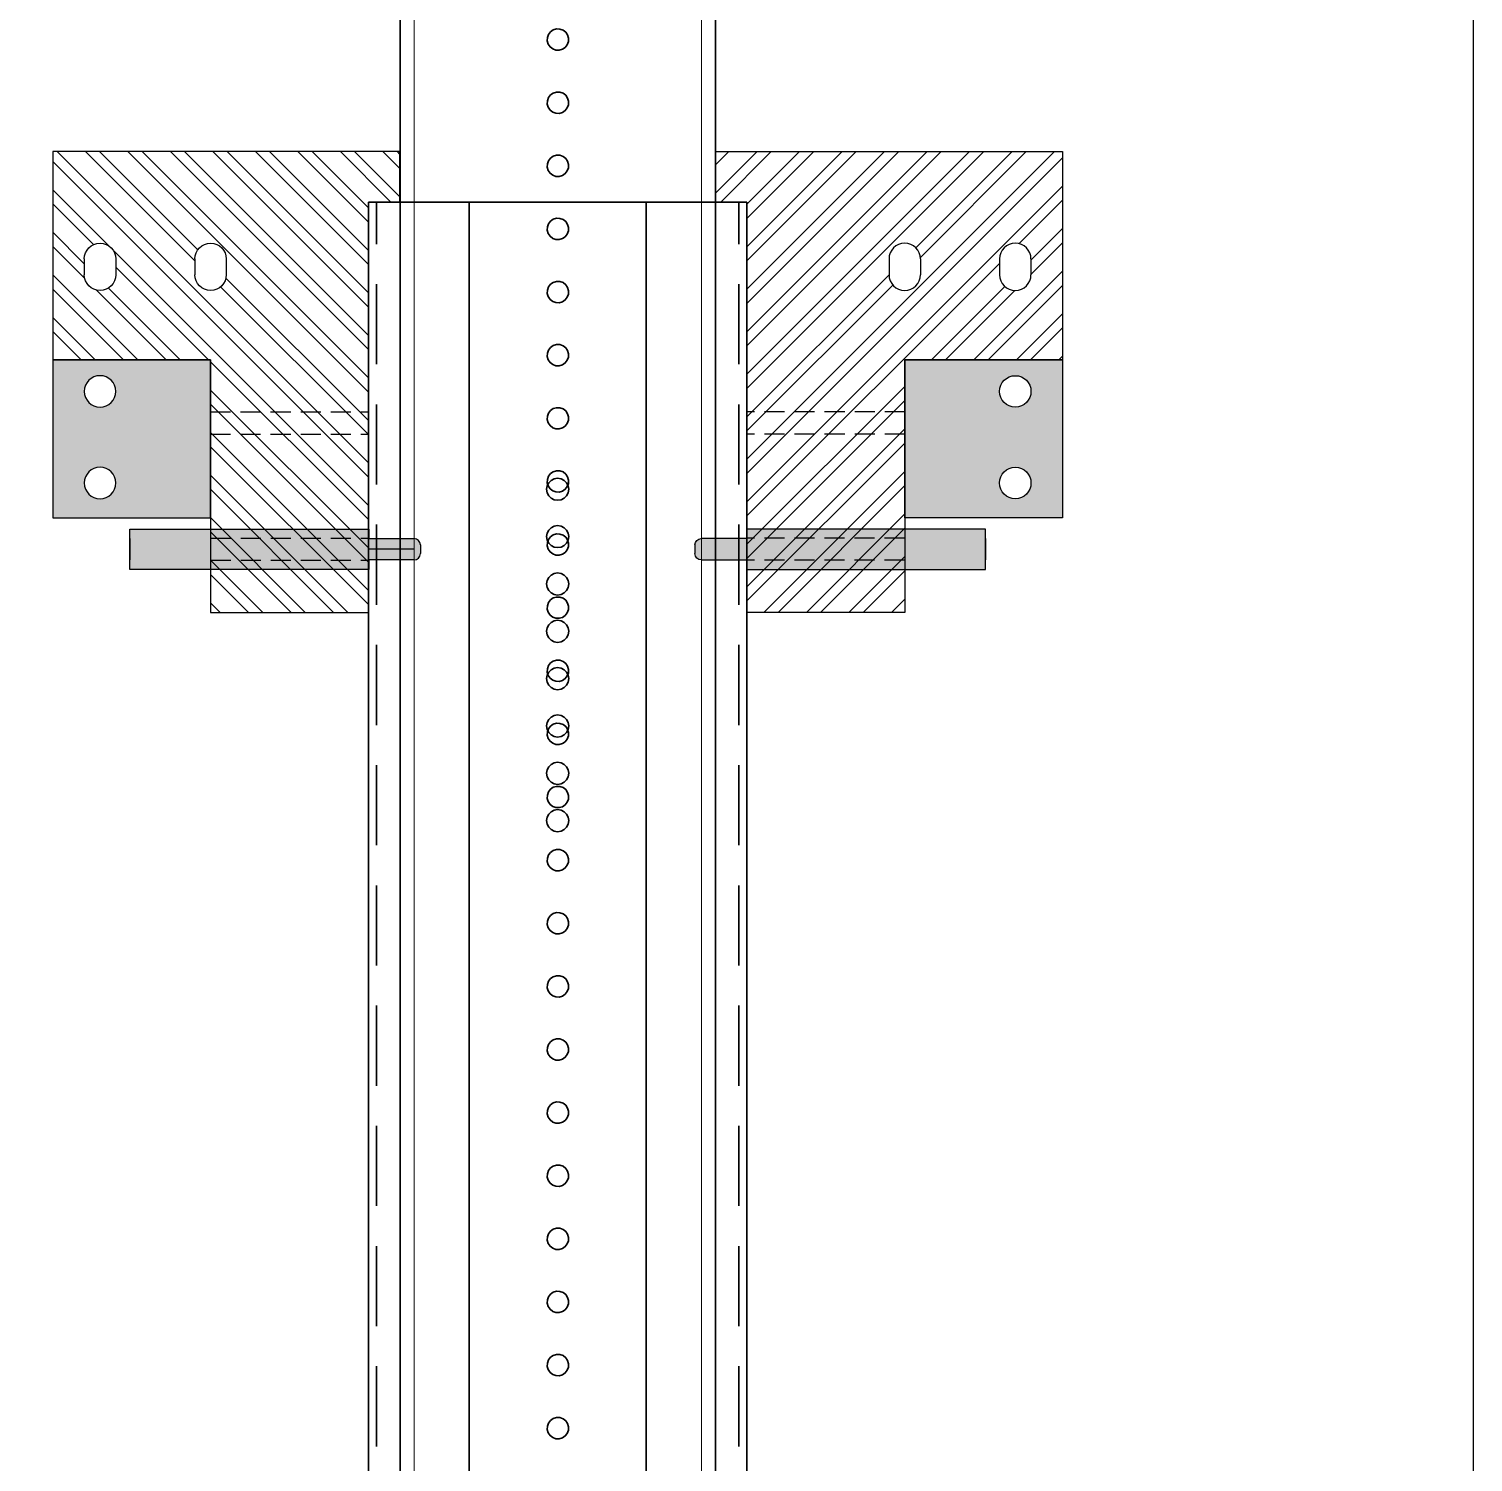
# Model space of a CAD drawing. Extents: x -442114 to -441356, y 420528 to 426243.
# Drawn here: x -441813.8 to -441356, y 422746.6 to 423200.7 of the extents above; entities that cross this region are included whole.
import ezdxf

# ---------------------------------------------------------------- set-up
doc = ezdxf.new("R2010")
doc.units = 0
doc.linetypes.add('DASHED2', pattern=[9.525, 6.35, -3.175])
doc.linetypes.add('DASHEDX2', pattern=[38.1, 25.4, -12.7])
doc.layers.add('GORUNEN', color=7, linetype='Continuous', lineweight=35)
doc.layers.add('TEGET', color=8, linetype='Continuous', lineweight=18)

# ---------------------------------------------------------------- blocks, each defined once
blk = doc.blocks.new('RTEEEEW')
at = {"layer": 'GORUNEN', "color": 3}
for points in [[(-441706.17, 423145.81), (-441706.17, 420960.31)], [(-441700.17, 423145.81), (-441700.84, 423145.81), (-441701.5, 423145.81), (-441702.15, 423145.81), (-441702.77, 423145.81), (-441703.36, 423145.81), (-441703.91, 423145.81), (-441704.41, 423145.81), (-441704.86, 423145.81), (-441705.25, 423145.81), (-441705.57, 423145.81), (-441705.83, 423145.81), (-441706.02, 423145.81), (-441706.13, 423145.81), (-441706.17, 423145.81)], [(-441674.17, 423145.81), (-441700.17, 423145.81)], [(-441674.17, 423145.81), (-441674.17, 420960.81)], [(-441674.17, 423145.81), (-441618.17, 423145.81)], [(-441592.17, 423145.81), (-441618.17, 423145.81)], [(-441618.17, 420960.81), (-441618.17, 423145.81)], [(-441586.17, 423145.81), (-441586.21, 423145.81), (-441586.32, 423145.81), (-441586.5, 423145.81), (-441586.76, 423145.81), (-441587.09, 423145.81), (-441587.48, 423145.81), (-441587.93, 423145.81), (-441588.43, 423145.81), (-441588.98, 423145.81), (-441589.56, 423145.81), (-441590.19, 423145.81), (-441590.83, 423145.81), (-441591.5, 423145.81), (-441592.17, 423145.81)], [(-441586.17, 420960.31), (-441586.17, 423145.81)], [(-441649.67, 423054.81), (-441649.5, 423055.89), (-441649, 423056.86), (-441648.22, 423057.64), (-441647.25, 423058.13), (-441646.17, 423058.31)], [(-441646.17, 423058.31), (-441645.09, 423058.13), (-441644.11, 423057.64), (-441643.34, 423056.86), (-441642.84, 423055.89), (-441642.67, 423054.81)], [(-441646.17, 423051.31), (-441647.25, 423051.48), (-441648.22, 423051.97), (-441649, 423052.75), (-441649.5, 423053.72), (-441649.67, 423054.81)], [(-441642.67, 423054.81), (-441642.84, 423053.72), (-441643.34, 423052.75), (-441644.11, 423051.97), (-441645.09, 423051.48), (-441646.17, 423051.31)], [(-441649.67, 423039.81), (-441649.5, 423040.89), (-441649, 423041.86), (-441648.22, 423042.64), (-441647.25, 423043.13), (-441646.17, 423043.31)], [(-441646.17, 423043.31), (-441645.09, 423043.13), (-441644.11, 423042.64), (-441643.34, 423041.86), (-441642.84, 423040.89), (-441642.67, 423039.81)], [(-441646.17, 423036.31), (-441647.25, 423036.48), (-441648.22, 423036.97), (-441649, 423037.75), (-441649.5, 423038.72), (-441649.67, 423039.81)], [(-441642.67, 423039.81), (-441642.84, 423038.72), (-441643.34, 423037.75), (-441644.11, 423036.97), (-441645.09, 423036.48), (-441646.17, 423036.31)], [(-441649.67, 423024.81), (-441649.5, 423025.89), (-441649, 423026.86), (-441648.22, 423027.64), (-441647.25, 423028.13), (-441646.17, 423028.31)], [(-441646.17, 423028.31), (-441645.09, 423028.13), (-441644.11, 423027.64), (-441643.34, 423026.86), (-441642.84, 423025.89), (-441642.67, 423024.81)], [(-441646.17, 423021.31), (-441647.25, 423021.48), (-441648.22, 423021.97), (-441649, 423022.75), (-441649.5, 423023.72), (-441649.67, 423024.81)], [(-441642.67, 423024.81), (-441642.84, 423023.72), (-441643.34, 423022.75), (-441644.11, 423021.97), (-441645.09, 423021.48), (-441646.17, 423021.31)], [(-441649.67, 423009.81), (-441649.5, 423010.89), (-441649, 423011.86), (-441648.22, 423012.64), (-441647.25, 423013.13), (-441646.17, 423013.31)], [(-441646.17, 423006.31), (-441647.25, 423006.48), (-441648.22, 423006.97), (-441649, 423007.75), (-441649.5, 423008.72), (-441649.67, 423009.81)], [(-441646.17, 423013.31), (-441645.09, 423013.13), (-441644.11, 423012.64), (-441643.34, 423011.86), (-441642.84, 423010.89), (-441642.67, 423009.81)], [(-441642.67, 423009.81), (-441642.84, 423008.72), (-441643.34, 423007.75), (-441644.11, 423006.97), (-441645.09, 423006.48), (-441646.17, 423006.31)], [(-441649.67, 422994.81), (-441649.5, 422995.89), (-441649, 422996.86), (-441648.22, 422997.64), (-441647.25, 422998.13), (-441646.17, 422998.31)], [(-441646.17, 422998.31), (-441645.09, 422998.13), (-441644.11, 422997.64), (-441643.34, 422996.86), (-441642.84, 422995.89), (-441642.67, 422994.81)], [(-441646.17, 422991.31), (-441647.25, 422991.48), (-441648.22, 422991.97), (-441649, 422992.75), (-441649.5, 422993.72), (-441649.67, 422994.81)], [(-441642.67, 422994.81), (-441642.84, 422993.72), (-441643.34, 422992.75), (-441644.11, 422991.97), (-441645.09, 422991.48), (-441646.17, 422991.31)], [(-441649.67, 422979.81), (-441649.5, 422980.89), (-441649, 422981.86), (-441648.22, 422982.64), (-441647.25, 422983.13), (-441646.17, 422983.31)], [(-441646.17, 422983.31), (-441645.09, 422983.13), (-441644.11, 422982.64), (-441643.34, 422981.86), (-441642.84, 422980.89), (-441642.67, 422979.81)], [(-441646.17, 422976.31), (-441647.25, 422976.48), (-441648.22, 422976.97), (-441649, 422977.75), (-441649.5, 422978.72), (-441649.67, 422979.81)], [(-441642.67, 422979.81), (-441642.84, 422978.72), (-441643.34, 422977.75), (-441644.11, 422976.97), (-441645.09, 422976.48), (-441646.17, 422976.31)], [(-441649.67, 422964.81), (-441649.5, 422965.89), (-441649, 422966.86), (-441648.22, 422967.64), (-441647.25, 422968.13), (-441646.17, 422968.31)], [(-441646.17, 422968.31), (-441645.09, 422968.13), (-441644.11, 422967.64), (-441643.34, 422966.86), (-441642.84, 422965.89), (-441642.67, 422964.81)], [(-441646.17, 422961.31), (-441647.25, 422961.48), (-441648.22, 422961.97), (-441649, 422962.75), (-441649.5, 422963.72), (-441649.67, 422964.81)], [(-441642.67, 422964.81), (-441642.84, 422963.72), (-441643.34, 422962.75), (-441644.11, 422961.97), (-441645.09, 422961.48), (-441646.17, 422961.31)], [(-441649.67, 422949.81), (-441649.5, 422950.89), (-441649, 422951.86), (-441648.22, 422952.64), (-441647.25, 422953.13), (-441646.17, 422953.31)], [(-441646.17, 422946.31), (-441647.25, 422946.48), (-441648.22, 422946.97), (-441649, 422947.75), (-441649.5, 422948.72), (-441649.67, 422949.81)], [(-441646.17, 422953.31), (-441645.09, 422953.13), (-441644.11, 422952.64), (-441643.34, 422951.86), (-441642.84, 422950.89), (-441642.67, 422949.81)], [(-441642.67, 422949.81), (-441642.84, 422948.72), (-441643.34, 422947.75), (-441644.11, 422946.97), (-441645.09, 422946.48), (-441646.17, 422946.31)]]:
    blk.add_lwpolyline(points, dxfattribs=at)
at = {"layer": 'GORUNEN', "color": 3, "linetype": 'DASHEDX2'}
for points in [[(-441703.57, 420960.81), (-441703.57, 423145.81)], [(-441588.76, 420960.81), (-441588.76, 423145.81)]]:
    blk.add_lwpolyline(points, dxfattribs=at)
blk = doc.blocks.new('JJJYJYY')
at = {"true_color": 0xed1f24}
h = blk.add_hatch(dxfattribs=at)
h.set_pattern_fill('ANSI32', color=240)
h.paths.add_polyline_path([(-441486.16, 423161.81), (-441596.17, 423161.81), (-441596.17, 423145.81), (-441586.17, 423145.81), (-441586.17, 423079.31), (-441536.16, 423079.31), (-441536.16, 423095.81), (-441486.16, 423095.81)])
h.paths.add_polyline_path([(-441531.16, 423127.81), (-441531.16, 423122.81, -1), (-441541.16, 423122.81), (-441541.16, 423127.81, -1)], flags=16)
h.paths.add_polyline_path([(-441496.16, 423127.81), (-441496.16, 423122.81, -1), (-441506.16, 423122.81), (-441506.16, 423127.81, -1)], flags=16)
h.paths.add_polyline_path([(-441536.16, 423072.3), (-441586.17, 423072.3), (-441586.17, 423039.31), (-441536.16, 423039.31)])
h.paths.add_polyline_path([(-441536.16, 423032.31), (-441586.17, 423032.31), (-441586.17, 423015.81), (-441536.16, 423015.81)])
h.paths.add_polyline_path([(-441536.16, 423039.31), (-441586.17, 423039.31), (-441586.17, 423032.31), (-441536.16, 423032.31)])
h.paths.add_polyline_path([(-441536.16, 423079.31), (-441586.17, 423079.31), (-441586.17, 423072.3), (-441536.16, 423072.3)])
at = {"color": 240, "true_color": 0xed1f24}
for p, q in [((-441596.17, 423145.81), (-441596.17, 423161.81)), ((-441596.17, 423161.81), (-441486.16, 423161.81)), ((-441486.16, 423161.81), (-441486.16, 423095.81)), ((-441596.17, 423145.81), (-441586.17, 423145.81)), ((-441586.17, 423015.81), (-441586.17, 423145.81)), ((-441541.16, 423127.81), (-441541.16, 423122.81)), ((-441531.16, 423127.81), (-441531.16, 423122.81)), ((-441506.16, 423127.81), (-441506.16, 423122.81)), ((-441496.16, 423127.81), (-441496.16, 423122.81)), ((-441486.16, 423095.81), (-441536.16, 423095.81)), ((-441536.16, 423095.81), (-441536.16, 423015.81)), ((-441536.16, 423015.81), (-441586.17, 423015.81))]:
    blk.add_line(p, q, dxfattribs=at)
at = {"color": 240, "linetype": 'DASHED2', "true_color": 0xed1f24}
for p, q in [((-441536.16, 423079.31), (-441586.17, 423079.31)), ((-441536.16, 423072.3), (-441586.17, 423072.3)), ((-441536.2, 423039.31), (-441586.2, 423039.31)), ((-441536.2, 423032.31), (-441586.2, 423032.31))]:
    blk.add_line(p, q, dxfattribs=at)
at = {"color": 240, "true_color": 0xed1f24}
for centre, start, end in [((-441536.16, 423127.81), 0, 180), ((-441501.16, 423127.81), 0, 180), ((-441536.16, 423122.81), 180, 0), ((-441501.16, 423122.81), 180, 0)]:
    blk.add_arc(centre, 5, start, end, dxfattribs=at)
blk = doc.blocks.new('FFRFRFRFR')
at = {"true_color": 0xf8f6b0}
h = blk.add_hatch(color=51, dxfattribs=at)
h.dxf.hatch_style = 1
h.paths.add_polyline_path([(-441486.16, 423095.81), (-441536.16, 423095.81), (-441536.16, 423045.81), (-441486.16, 423045.81)])
h.paths.add_polyline_path([(-441496.16, 423085.81, -1), (-441506.16, 423085.81, -1)], flags=16)
h.paths.add_polyline_path([(-441496.16, 423056.81, -1), (-441506.16, 423056.81, -1)], flags=16)
at = {"color": 116, "true_color": 0x136734}
for p, q in [((-441536.16, 423045.81), (-441536.16, 423095.81)), ((-441536.16, 423095.81), (-441486.16, 423095.81)), ((-441486.16, 423095.81), (-441486.16, 423045.81)), ((-441486.16, 423045.81), (-441536.16, 423045.81))]:
    blk.add_line(p, q, dxfattribs=at)
for centre in [(-441501.16, 423085.81), (-441501.16, 423056.81)]:
    blk.add_circle(centre, 5, dxfattribs=at)
blk = doc.blocks.new('RFRFRFRFRFRUU')
at = {"true_color": 0xd19cc7}
h = blk.add_hatch(color=9, dxfattribs=at)
h.dxf.hatch_style = 1
h.paths.add_polyline_path([(-441691.67, 423079.21), (-441705.97, 423079.21), (-441705.97, 423082.21), (-441781.71, 423082.21), (-441781.71, 423079.21), (-441781.71, 423069.41), (-441705.97, 423069.41), (-441705.97, 423072.41), (-441691.67, 423072.41, 0.414214), (-441689.67, 423074.41), (-441689.67, 423077.21, 0.414214)])
for p, q in [((-441781.71, 423079.21), (-441781.71, 423082.21)), ((-441781.71, 423082.21), (-441705.97, 423082.21)), ((-441781.71, 423069.41), (-441781.71, 423079.21)), ((-441705.97, 423082.21), (-441705.97, 423079.21)), ((-441705.97, 423079.21), (-441691.67, 423079.21)), ((-441689.67, 423077.21), (-441689.67, 423074.41)), ((-441705.97, 423069.41), (-441781.71, 423069.41)), ((-441691.67, 423072.41), (-441705.97, 423072.41)), ((-441705.97, 423072.41), (-441705.97, 423069.41))]:
    blk.add_line(p, q)
at = {"color": 254, "true_color": 0xddb3d4}
blk.add_line((-441781.71, 423079.21), (-441781.71, 423072.41), dxfattribs=at)
for centre, start, end in [((-441691.67, 423077.21), 0, 90), ((-441691.67, 423074.41), 270, 0)]:
    blk.add_arc(centre, 2, start, end)
blk = doc.blocks.new('FGGTGTGT')
at = {"layer": 'GORUNEN', "color": 6}
for points in [[(-439366.07, 422626.79), (-439366.07, 420689.79)], [(-439266.07, 422626.79), (-439266.07, 420689.79)], [(-439313.09, 422248.16), (-439313.74, 422247.32), (-439314.62, 422246.72), (-439315.64, 422246.42), (-439316.7, 422246.45), (-439317.7, 422246.81), (-439318.54, 422247.46), (-439319.14, 422248.34), (-439319.44, 422249.36), (-439319.41, 422250.42), (-439319.06, 422251.42)], [(-439319.06, 422251.42), (-439318.41, 422252.26), (-439317.53, 422252.86), (-439316.51, 422253.16), (-439315.44, 422253.13), (-439314.44, 422252.78), (-439313.6, 422252.13), (-439313, 422251.25), (-439312.7, 422250.23), (-439312.73, 422249.16), (-439313.09, 422248.16)], [(-439313.09, 422228.16), (-439313.74, 422227.32), (-439314.62, 422226.72), (-439315.64, 422226.42), (-439316.7, 422226.45), (-439317.7, 422226.81), (-439318.54, 422227.46), (-439319.14, 422228.34), (-439319.44, 422229.36), (-439319.41, 422230.42), (-439319.06, 422231.42)], [(-439319.06, 422231.42), (-439318.41, 422232.26), (-439317.53, 422232.86), (-439316.51, 422233.16), (-439315.44, 422233.13), (-439314.44, 422232.78), (-439313.6, 422232.13), (-439313, 422231.25), (-439312.7, 422230.23), (-439312.73, 422229.16), (-439313.09, 422228.16)], [(-439319.06, 422211.42), (-439318.41, 422212.26), (-439317.53, 422212.86), (-439316.51, 422213.16), (-439315.44, 422213.13), (-439314.44, 422212.78), (-439313.6, 422212.13), (-439313, 422211.25), (-439312.7, 422210.23), (-439312.73, 422209.16), (-439313.09, 422208.16)], [(-439313.09, 422208.16), (-439313.74, 422207.32), (-439314.62, 422206.72), (-439315.64, 422206.42), (-439316.7, 422206.45), (-439317.7, 422206.81), (-439318.54, 422207.46), (-439319.14, 422208.34), (-439319.44, 422209.36), (-439319.41, 422210.42), (-439319.06, 422211.42)], [(-439313.09, 422188.16), (-439313.74, 422187.32), (-439314.62, 422186.72), (-439315.64, 422186.42), (-439316.7, 422186.45), (-439317.7, 422186.81), (-439318.54, 422187.46), (-439319.14, 422188.34), (-439319.44, 422189.36), (-439319.41, 422190.42), (-439319.06, 422191.42)], [(-439319.06, 422191.42), (-439318.41, 422192.26), (-439317.53, 422192.86), (-439316.51, 422193.16), (-439315.44, 422193.13), (-439314.44, 422192.78), (-439313.6, 422192.13), (-439313, 422191.25), (-439312.7, 422190.23), (-439312.73, 422189.16), (-439313.09, 422188.16)], [(-439319.06, 422171.42), (-439318.41, 422172.26), (-439317.53, 422172.86), (-439316.51, 422173.16), (-439315.44, 422173.13), (-439314.44, 422172.78), (-439313.6, 422172.13), (-439313, 422171.25), (-439312.7, 422170.23), (-439312.73, 422169.16), (-439313.09, 422168.16)], [(-439313.09, 422168.16), (-439313.74, 422167.32), (-439314.62, 422166.72), (-439315.64, 422166.42), (-439316.7, 422166.45), (-439317.7, 422166.81), (-439318.54, 422167.46), (-439319.14, 422168.34), (-439319.44, 422169.36), (-439319.41, 422170.42), (-439319.06, 422171.42)], [(-439313.09, 422148.16), (-439313.74, 422147.32), (-439314.62, 422146.72), (-439315.64, 422146.42), (-439316.7, 422146.45), (-439317.7, 422146.81), (-439318.54, 422147.46), (-439319.14, 422148.34), (-439319.44, 422149.36), (-439319.41, 422150.42), (-439319.06, 422151.42)], [(-439319.06, 422151.42), (-439318.41, 422152.26), (-439317.53, 422152.86), (-439316.51, 422153.16), (-439315.44, 422153.13), (-439314.44, 422152.78), (-439313.6, 422152.13), (-439313, 422151.25), (-439312.7, 422150.23), (-439312.73, 422149.16), (-439313.09, 422148.16)], [(-439313.09, 422128.16), (-439313.74, 422127.32), (-439314.62, 422126.72), (-439315.64, 422126.42), (-439316.7, 422126.45), (-439317.7, 422126.81), (-439318.54, 422127.46), (-439319.14, 422128.34), (-439319.44, 422129.36), (-439319.41, 422130.42), (-439319.06, 422131.42)], [(-439319.06, 422131.42), (-439318.41, 422132.26), (-439317.53, 422132.86), (-439316.51, 422133.16), (-439315.44, 422133.13), (-439314.44, 422132.78), (-439313.6, 422132.13), (-439313, 422131.25), (-439312.7, 422130.23), (-439312.73, 422129.16), (-439313.09, 422128.16)], [(-439319.06, 422111.42), (-439318.41, 422112.26), (-439317.53, 422112.86), (-439316.51, 422113.16), (-439315.44, 422113.13), (-439314.44, 422112.78), (-439313.6, 422112.13), (-439313, 422111.25), (-439312.7, 422110.23), (-439312.73, 422109.16), (-439313.09, 422108.16)], [(-439313.09, 422108.16), (-439313.74, 422107.32), (-439314.62, 422106.72), (-439315.64, 422106.42), (-439316.7, 422106.45), (-439317.7, 422106.81), (-439318.54, 422107.46), (-439319.14, 422108.34), (-439319.44, 422109.36), (-439319.41, 422110.42), (-439319.06, 422111.42)], [(-439313.09, 422088.16), (-439313.74, 422087.32), (-439314.62, 422086.72), (-439315.64, 422086.42), (-439316.7, 422086.45), (-439317.7, 422086.81), (-439318.54, 422087.46), (-439319.14, 422088.34), (-439319.44, 422089.36), (-439319.41, 422090.42), (-439319.06, 422091.42)], [(-439319.06, 422091.42), (-439318.41, 422092.26), (-439317.53, 422092.86), (-439316.51, 422093.16), (-439315.44, 422093.13), (-439314.44, 422092.78), (-439313.6, 422092.13), (-439313, 422091.25), (-439312.7, 422090.23), (-439312.73, 422089.16), (-439313.09, 422088.16)], [(-439313.09, 422068.16), (-439313.74, 422067.32), (-439314.62, 422066.72), (-439315.64, 422066.42), (-439316.7, 422066.45), (-439317.7, 422066.81), (-439318.54, 422067.46), (-439319.14, 422068.34), (-439319.44, 422069.36), (-439319.41, 422070.42), (-439319.06, 422071.42)], [(-439319.06, 422071.42), (-439318.41, 422072.26), (-439317.53, 422072.86), (-439316.51, 422073.16), (-439315.44, 422073.13), (-439314.44, 422072.78), (-439313.6, 422072.13), (-439313, 422071.25), (-439312.7, 422070.23), (-439312.73, 422069.16), (-439313.09, 422068.16)], [(-439319.06, 422051.42), (-439318.41, 422052.26), (-439317.53, 422052.86), (-439316.51, 422053.16), (-439315.44, 422053.13), (-439314.44, 422052.78), (-439313.6, 422052.13), (-439313, 422051.25), (-439312.7, 422050.23), (-439312.73, 422049.16), (-439313.09, 422048.16)], [(-439313.09, 422048.16), (-439313.74, 422047.32), (-439314.62, 422046.72), (-439315.64, 422046.42), (-439316.7, 422046.45), (-439317.7, 422046.81), (-439318.54, 422047.46), (-439319.14, 422048.34), (-439319.44, 422049.36), (-439319.41, 422050.42), (-439319.06, 422051.42)], [(-439313.09, 422028.16), (-439313.74, 422027.32), (-439314.62, 422026.72), (-439315.64, 422026.42), (-439316.7, 422026.45), (-439317.7, 422026.81), (-439318.54, 422027.46), (-439319.14, 422028.34), (-439319.44, 422029.36), (-439319.41, 422030.42), (-439319.06, 422031.42)], [(-439319.06, 422031.42), (-439318.41, 422032.26), (-439317.53, 422032.86), (-439316.51, 422033.16), (-439315.44, 422033.13), (-439314.44, 422032.78), (-439313.6, 422032.13), (-439313, 422031.25), (-439312.7, 422030.23), (-439312.73, 422029.16), (-439313.09, 422028.16)], [(-439313.09, 422008.16), (-439313.74, 422007.32), (-439314.62, 422006.72), (-439315.64, 422006.42), (-439316.7, 422006.45), (-439317.7, 422006.81), (-439318.54, 422007.46), (-439319.14, 422008.34), (-439319.44, 422009.36), (-439319.41, 422010.42), (-439319.06, 422011.42)], [(-439319.06, 422011.42), (-439318.41, 422012.26), (-439317.53, 422012.86), (-439316.51, 422013.16), (-439315.44, 422013.13), (-439314.44, 422012.78), (-439313.6, 422012.13), (-439313, 422011.25), (-439312.7, 422010.23), (-439312.73, 422009.16), (-439313.09, 422008.16)], [(-439319.06, 421991.42), (-439318.41, 421992.26), (-439317.53, 421992.86), (-439316.51, 421993.16), (-439315.44, 421993.13), (-439314.44, 421992.78), (-439313.6, 421992.13), (-439313, 421991.25), (-439312.7, 421990.23), (-439312.73, 421989.16), (-439313.09, 421988.16)], [(-439313.09, 421988.16), (-439313.74, 421987.32), (-439314.62, 421986.72), (-439315.64, 421986.42), (-439316.7, 421986.45), (-439317.7, 421986.81), (-439318.54, 421987.46), (-439319.14, 421988.34), (-439319.44, 421989.36), (-439319.41, 421990.42), (-439319.06, 421991.42)], [(-439313.09, 421968.16), (-439313.74, 421967.32), (-439314.62, 421966.72), (-439315.64, 421966.42), (-439316.7, 421966.45), (-439317.7, 421966.81), (-439318.54, 421967.46), (-439319.14, 421968.34), (-439319.44, 421969.36), (-439319.41, 421970.42), (-439319.06, 421971.42)], [(-439319.06, 421971.42), (-439318.41, 421972.26), (-439317.53, 421972.86), (-439316.51, 421973.16), (-439315.44, 421973.13), (-439314.44, 421972.78), (-439313.6, 421972.13), (-439313, 421971.25), (-439312.7, 421970.23), (-439312.73, 421969.16), (-439313.09, 421968.16)], [(-439319.06, 421951.42), (-439318.41, 421952.26), (-439317.53, 421952.86), (-439316.51, 421953.16), (-439315.44, 421953.13), (-439314.44, 421952.78), (-439313.6, 421952.13), (-439313, 421951.25), (-439312.7, 421950.23), (-439312.73, 421949.16), (-439313.09, 421948.16)], [(-439313.09, 421948.16), (-439313.74, 421947.32), (-439314.62, 421946.72), (-439315.64, 421946.42), (-439316.7, 421946.45), (-439317.7, 421946.81), (-439318.54, 421947.46), (-439319.14, 421948.34), (-439319.44, 421949.36), (-439319.41, 421950.42), (-439319.06, 421951.42)], [(-439313.09, 421928.16), (-439313.74, 421927.32), (-439314.62, 421926.72), (-439315.64, 421926.42), (-439316.7, 421926.45), (-439317.7, 421926.81), (-439318.54, 421927.46), (-439319.14, 421928.34), (-439319.44, 421929.36), (-439319.41, 421930.42), (-439319.06, 421931.42)], [(-439319.06, 421931.42), (-439318.41, 421932.26), (-439317.53, 421932.86), (-439316.51, 421933.16), (-439315.44, 421933.13), (-439314.44, 421932.78), (-439313.6, 421932.13), (-439313, 421931.25), (-439312.7, 421930.23), (-439312.73, 421929.16), (-439313.09, 421928.16)], [(-439313.09, 421908.16), (-439313.74, 421907.32), (-439314.62, 421906.72), (-439315.64, 421906.42), (-439316.7, 421906.45), (-439317.7, 421906.81), (-439318.54, 421907.46), (-439319.14, 421908.34), (-439319.44, 421909.36), (-439319.41, 421910.42), (-439319.06, 421911.42)], [(-439319.06, 421911.42), (-439318.41, 421912.26), (-439317.53, 421912.86), (-439316.51, 421913.16), (-439315.44, 421913.13), (-439314.44, 421912.78), (-439313.6, 421912.13), (-439313, 421911.25), (-439312.7, 421910.23), (-439312.73, 421909.16), (-439313.09, 421908.16)], [(-439319.06, 421891.42), (-439318.41, 421892.26), (-439317.53, 421892.86), (-439316.51, 421893.16), (-439315.44, 421893.13), (-439314.44, 421892.78), (-439313.6, 421892.13), (-439313, 421891.25), (-439312.7, 421890.23), (-439312.73, 421889.16), (-439313.09, 421888.16)], [(-439313.09, 421888.16), (-439313.74, 421887.32), (-439314.62, 421886.72), (-439315.64, 421886.42), (-439316.7, 421886.45), (-439317.7, 421886.81), (-439318.54, 421887.46), (-439319.14, 421888.34), (-439319.44, 421889.36), (-439319.41, 421890.42), (-439319.06, 421891.42)], [(-439313.09, 421868.16), (-439313.74, 421867.32), (-439314.62, 421866.72), (-439315.64, 421866.42), (-439316.7, 421866.45), (-439317.7, 421866.81), (-439318.54, 421867.46), (-439319.14, 421868.34), (-439319.44, 421869.36), (-439319.41, 421870.42), (-439319.06, 421871.42)], [(-439319.06, 421871.42), (-439318.41, 421872.26), (-439317.53, 421872.86), (-439316.51, 421873.16), (-439315.44, 421873.13), (-439314.44, 421872.78), (-439313.6, 421872.13), (-439313, 421871.25), (-439312.7, 421870.23), (-439312.73, 421869.16), (-439313.09, 421868.16)], [(-439313.09, 421848.16), (-439313.74, 421847.32), (-439314.62, 421846.72), (-439315.64, 421846.42), (-439316.7, 421846.45), (-439317.7, 421846.81), (-439318.54, 421847.46), (-439319.14, 421848.34), (-439319.44, 421849.36), (-439319.41, 421850.42), (-439319.06, 421851.42)], [(-439319.06, 421851.42), (-439318.41, 421852.26), (-439317.53, 421852.86), (-439316.51, 421853.16), (-439315.44, 421853.13), (-439314.44, 421852.78), (-439313.6, 421852.13), (-439313, 421851.25), (-439312.7, 421850.23), (-439312.73, 421849.16), (-439313.09, 421848.16)], [(-439319.06, 421831.42), (-439318.41, 421832.26), (-439317.53, 421832.86), (-439316.51, 421833.16), (-439315.44, 421833.13), (-439314.44, 421832.78), (-439313.6, 421832.13), (-439313, 421831.25), (-439312.7, 421830.23), (-439312.73, 421829.16), (-439313.09, 421828.16)], [(-439313.09, 421828.16), (-439313.74, 421827.32), (-439314.62, 421826.72), (-439315.64, 421826.42), (-439316.7, 421826.45), (-439317.7, 421826.81), (-439318.54, 421827.46), (-439319.14, 421828.34), (-439319.44, 421829.36), (-439319.41, 421830.42), (-439319.06, 421831.42)], [(-439313.09, 421808.16), (-439313.74, 421807.32), (-439314.62, 421806.72), (-439315.64, 421806.42), (-439316.7, 421806.45), (-439317.7, 421806.81), (-439318.54, 421807.46), (-439319.14, 421808.34), (-439319.44, 421809.36), (-439319.41, 421810.42), (-439319.06, 421811.42)], [(-439319.06, 421811.42), (-439318.41, 421812.26), (-439317.53, 421812.86), (-439316.51, 421813.16), (-439315.44, 421813.13), (-439314.44, 421812.78), (-439313.6, 421812.13), (-439313, 421811.25), (-439312.7, 421810.23), (-439312.73, 421809.16), (-439313.09, 421808.16)]]:
    blk.add_lwpolyline(points, dxfattribs=at)
at = {"layer": 'TEGET', "color": 6}
for points in [[(-439361.57, 422629.79), (-439361.57, 420689.79)], [(-439270.57, 422629.79), (-439270.57, 420689.79)]]:
    blk.add_lwpolyline(points, dxfattribs=at)

msp = doc.modelspace()

# ---------------------------------------------------------------- linework, layer by layer
msp.add_line((-441691.67, 423035.81), (-441705.78, 423035.81))
msp.add_lwpolyline([(-442113.95, 424094.38), (-441356.04, 424094.38), (-441356.04, 420528.11), (-442113.95, 420528.11)], close=True)

# ---------------------------------------------------------------- block references
for name, p in [('FGGTGTGT', (-2330.03, 947.51)), ('JJJYJYY', (0, 0)), ('RTEEEEW', (0, 0)), ('FFRFRFRFR', (0, 0)), ('RFRFRFRFRFRUU', (0, -40))]:
    msp.add_blockref(name, p)
at = {"xscale": -1}
for name, p in [('JJJYJYY', (-883292.34, 0)), ('FFRFRFRFR', (-883292.34, 0)), ('RFRFRFRFRFRUU', (-883292.34, -40))]:
    msp.add_blockref(name, p, dxfattribs=at)

doc.saveas('drawing.dxf')
